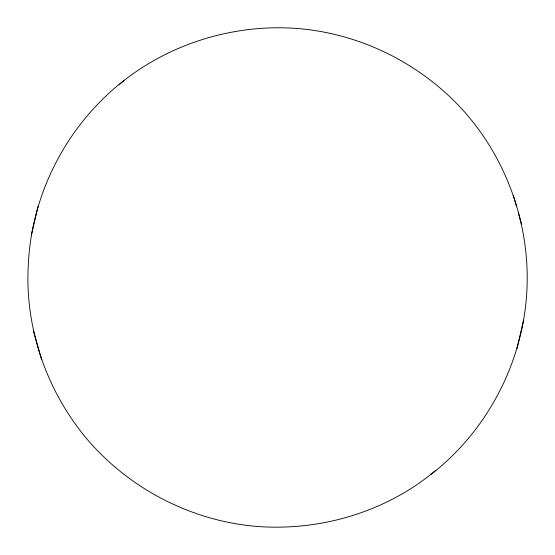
<?xml version="1.0" encoding="UTF-8"?>
<svg xmlns="http://www.w3.org/2000/svg" width="555" height="555" viewBox="0 0 555 555"><rect width="100%" height="100%" fill="white"/><g stroke="black" fill="none" stroke-linecap="round" stroke-linejoin="round"><path stroke-width="0.83" d="M431.228 474.248C484.626 432.838 519.397 369.033 526.036 301.871C532.793 233.953 510.205 164.1 465.27 112.762C423.056 64.859 362.332 34.028 298.687 28.61C228.251 22.769 155.823 47.792 104.909 97.042C59.503 140.498 31.205 201.52 28.333 264.374C24.42 328.72 47.48 393.724 89.73 442.238C131.944 490.141 192.668 520.972 256.313 526.39C320.311 531.447 386.585 511.883 435.828 470.286M38.073 206.342L31.399 234.841M516.927 348.658L523.601 320.159M119.172 84.714L123.772 80.752M33.501 330.947L41.66 359.813M513.34 195.187L516.455 206.273M518.363 212.898L521.499 224.053"/></g></svg>
